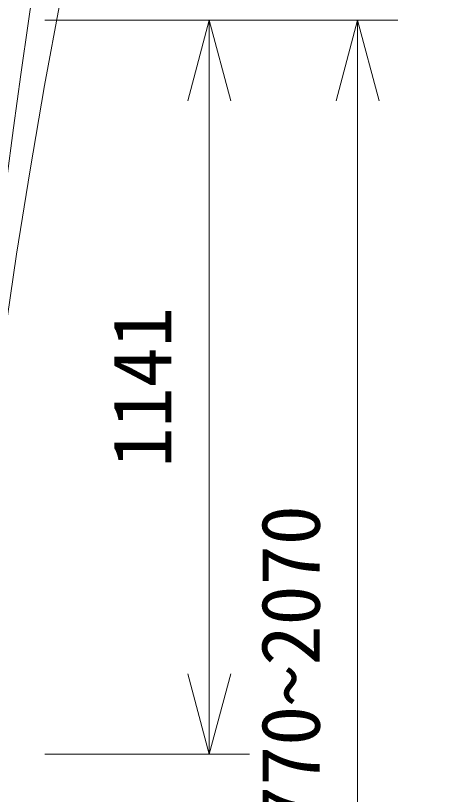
# Model space of a CAD drawing. Units: millimetres, scale not verified. Extents: x -1416 to 1477, y -553 to 2890.
# Drawn here: x -0.25 to 13.1, y 13.81 to 38.03 of the extents above; entities that cross this region are included whole.
import ezdxf
from ezdxf.enums import TextEntityAlignment as Align

# ---------------------------------------------------------------- set-up
doc = ezdxf.new("R2010")
doc.units = ezdxf.units.MM
doc.header["$LTSCALE"] = 0.125
for name, color, linetype, lineweight in [('0-0_0', 7, 'Continuous', 18), ('0-5_SUNPO', 7, 'Continuous', 18), ('0-6_GAIKEI', 7, 'Continuous', 18)]:
    doc.layers.add(name, color=color, linetype=linetype, lineweight=lineweight)
doc.styles.add('ＭＳ ゴシック', font='')
doc.styles.get('ＭＳ ゴシック').set_extended_font_data('MS Gothic')

# ---------------------------------------------------------------- blocks, each defined once
blk = doc.blocks.new('_Open30')
at = {"layer": '0-0_0'}
blk.add_line((0, 0), (-1, 0), dxfattribs=at)
blk.add_lwpolyline([(-1, 0.26795), (0, 0), (-1, -0.26795)], dxfattribs=at)
blk = doc.blocks.new('D2')
at = {"layer": '0-5_SUNPO'}
for p, q in [((194.1664, 99.3795), (200.5274, 99.3795)), ((199.2774, 96.8795), (199.2774, 79.0595)), ((194.1664, 76.5595), (200.5274, 76.5595))]:
    blk.add_line(p, q, dxfattribs=at)
at = {"layer": '0-5_SUNPO', "xscale": 2.5, "yscale": 2.5}
for p, rotation in [((199.2774, 99.3795), 90), ((199.2774, 76.5595), 270)]:
    blk.add_blockref('_Open30', p, dxfattribs=dict(at, rotation=rotation))
at = {"layer": '0-5_SUNPO', "style": 'ＭＳ ゴシック'}
blk.add_text('1141', height=1.833, rotation=90, dxfattribs=at).set_placement((198.6524, 85.4695), align=Align.BOTTOM_LEFT)
blk = doc.blocks.new('D6')
at = {"layer": '0-5_SUNPO'}
for p, q in [((194.1664, 99.3795), (205.1427, 99.3795)), ((203.8927, 96.8795), (203.8927, 60.5293))]:
    blk.add_line(p, q, dxfattribs=at)
at = {"layer": '0-5_SUNPO', "xscale": 2.5, "yscale": 2.5, "rotation": 90}
blk.add_blockref('_Open30', (203.8927, 99.3795), dxfattribs=at)
at = {"layer": '0-5_SUNPO', "style": 'ＭＳ ゴシック'}
blk.add_text('1770~2070', height=1.833, rotation=90, dxfattribs=at).set_placement((203.2677, 73.0794), align=Align.BOTTOM_LEFT)

msp = doc.modelspace()

# ---------------------------------------------------------------- linework, layer by layer
at = {"layer": '0-6_GAIKEI'}
for centre, radius in [((30.5776, 1443.4962), 1446.0877), ((33.1741, 1025.9723), 1028.5638), ((511.4641, -1.1235), 551.9676), ((549.2513, -1.1235), 551.9148), ((225.3091, -0.9787), 265.8127), ((263.1511, -0.9787), 265.8146), ((171.7252, -1.7281), 212.2288), ((209.631, -1.7281), 212.2946), ((-17.0565, -1.8721), 51.1013)]:
    msp.add_circle(centre, radius, dxfattribs=at)

# ---------------------------------------------------------------- block references
at = {"layer": '0-5_SUNPO'}
for name in ['D6', 'D2']:
    msp.add_blockref(name, (-193.5, -61.5), dxfattribs=at)

doc.saveas('drawing.dxf')
